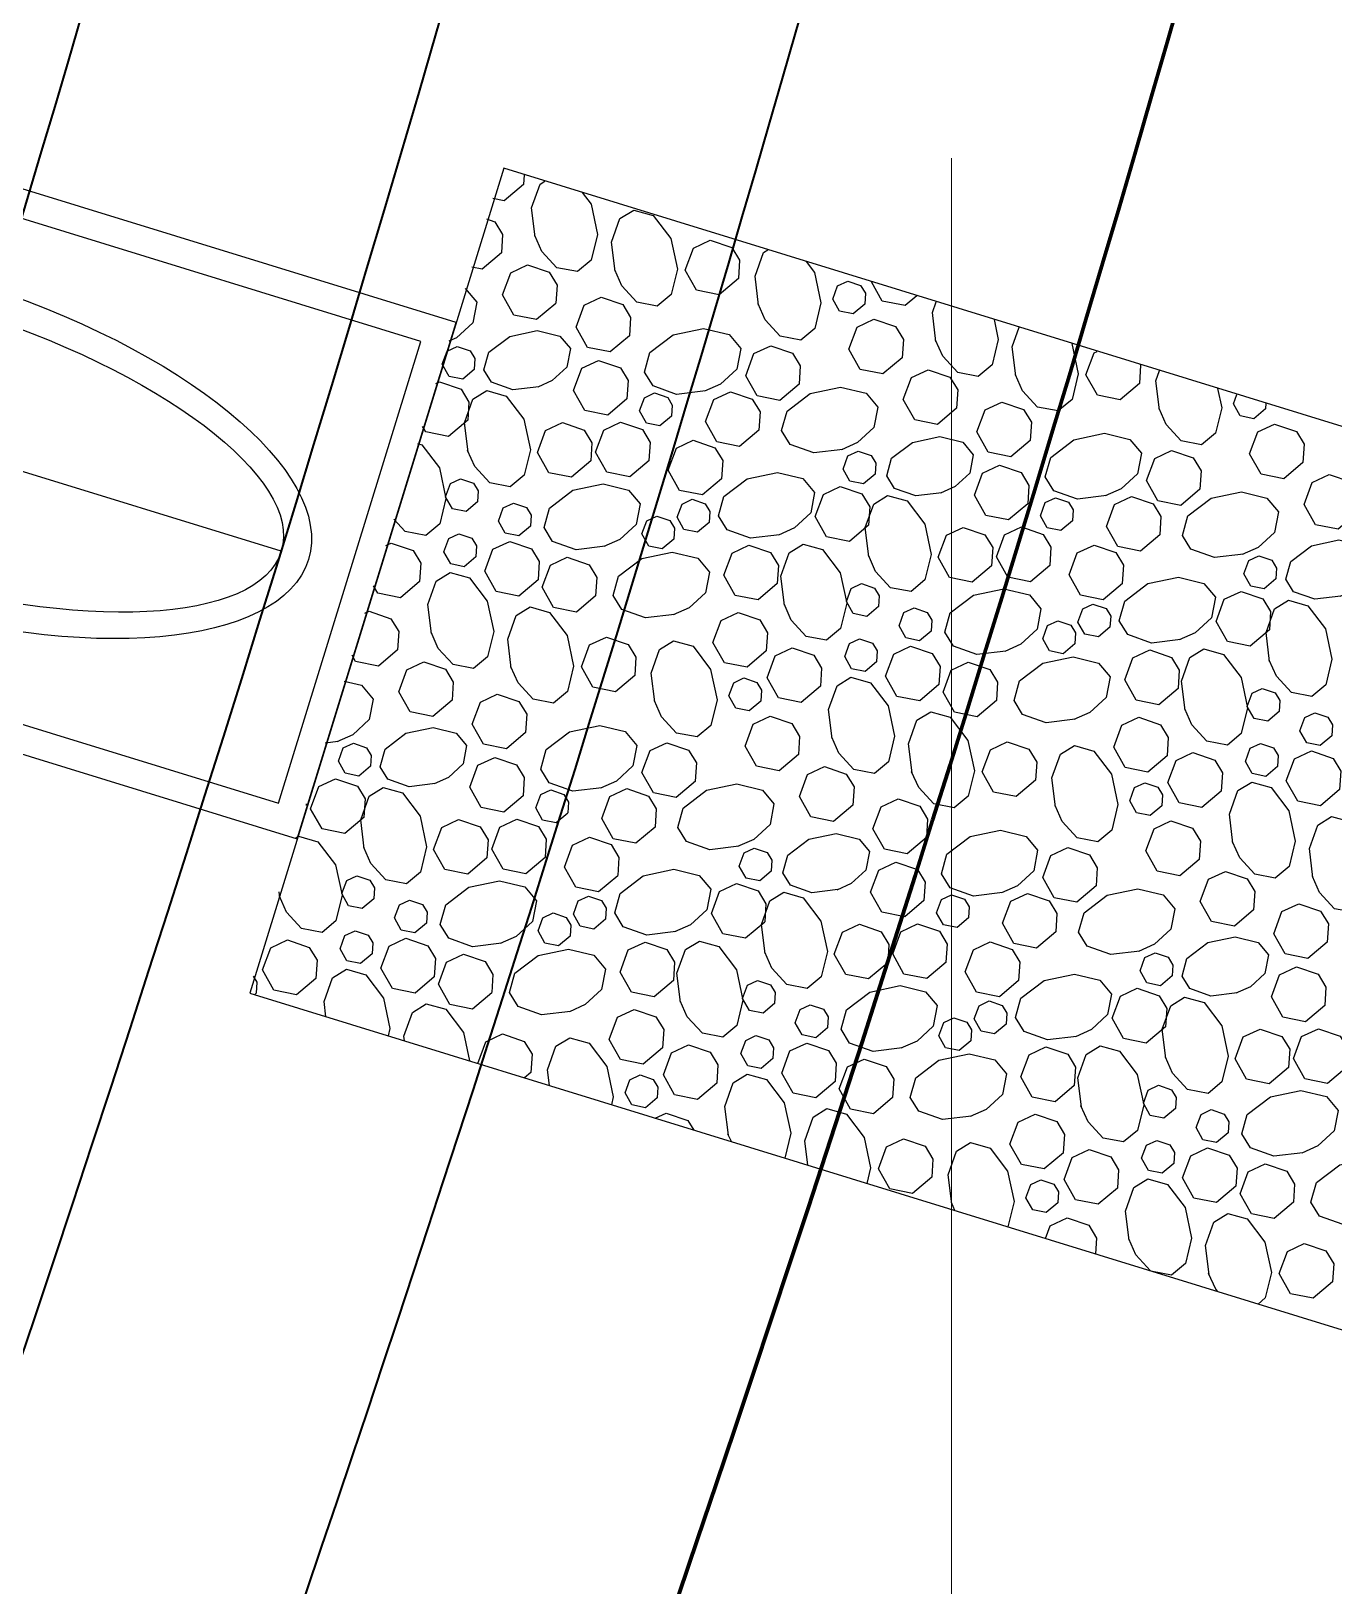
# Model space of a CAD drawing. Header units: feet. Extents: x 10084 to 13321, y 3329 to 8503.
# Drawn here: x 11692.06 to 11707.15, y 4737.23 to 4755.25 of the extents above; entities that cross this region are included whole.
import ezdxf

# ---------------------------------------------------------------- set-up
doc = ezdxf.new("R2010")
doc.units = ezdxf.units.FT
doc.header["$LTSCALE"] = 40
doc.header["$MEASUREMENT"] = 0
for name, pattern in [('CENTERX2', [4, 2.5, -0.5, 0.5, -0.5]), ('DASHED', [0.75, 0.5, -0.25]), ('HIDDEN', [0.375, 0.25, -0.125])]:
    doc.linetypes.add(name, pattern=pattern)
for name, color, linetype in [('GRID', 254, 'DASHED'), ('INLET', 4, 'Continuous'), ('Level 1', 7, 'Continuous'), ('STORM', 2, 'Continuous'), ('storm CL', 7, 'CENTERX2')]:
    doc.layers.add(name, color=color, linetype=linetype)

msp = doc.modelspace()

# ---------------------------------------------------------------- linework, layer by layer
at = {"layer": 'GRID', "color": 252, "linetype": 'HIDDEN', "lineweight": 0, "ltscale": 1.8}
msp.add_line((11702.723, 3736.778), (11702.723, 8418.163), dxfattribs=at)
at = {"layer": 'INLET', "color": 5, "flags": 128}
for points in [[(11696.984, 4751.872), (11687.184, 4754.891), (11685.34, 4748.911), (11695.141, 4745.89)], [(11696.572, 4751.653), (11687.401, 4754.48), (11685.752, 4749.128), (11694.923, 4746.302)]]:
    msp.add_lwpolyline(points, close=True, dxfattribs=at)
at = {"layer": 'INLET', "color": 5}
for major_axis, ratio in [((-4.504, 1.388), 0.408128), ((-4.19, 1.291), 0.36366)]:
    msp.add_ellipse((11690.766, 4750.513), major_axis=major_axis, ratio=ratio, dxfattribs=at)
at = {"layer": 'Level 1', "color": 5, "linetype": 'Continuous', "lineweight": 70}
msp.add_arc((11331.445, 4861.244), 368.38, 340.0005, 350.55521, dxfattribs=at)
at = {"layer": 'Level 1', "color": 5, "linetype": 'Continuous', "lineweight": 40}
for radius, start in [(372.38, 336.89933), (376.38, 339.93731), (380.38, 336.86215), (384.38, 339.91875)]:
    msp.add_arc((11331.445, 4861.244), radius, start, 350.55521, dxfattribs=at)
at = {"layer": 'Level 1', "color": 5, "linetype": 'Continuous', "lineweight": 70, "extrusion": (0, 0, -1)}
msp.add_arc((-11330.49, 4863.179), 390, 190.72925, 203.41601, dxfattribs=at)
at = {"layer": 'STORM', "color": 5, "flags": 128}
msp.add_lwpolyline([(11697.535, 4753.659), (11694.59, 4744.103), (11713.703, 4738.212), (11716.648, 4747.769)], close=True, dxfattribs=at)
for points in [[(11697.769, 4753.585), (11697.762, 4753.471)], [(11697.762, 4753.471), (11697.539, 4753.282), (11697.407, 4753.308)], [(11697.898, 4752.867), (11697.857, 4753.203), (11697.954, 4753.476), (11698.01, 4753.511)], [(11698.443, 4753.377), (11698.546, 4753.243), (11698.62, 4752.891), (11698.548, 4752.596), (11698.388, 4752.462), (11698.15, 4752.507), (11697.976, 4752.696), (11697.893, 4752.881)], [(11697.335, 4753.072), (11697.43, 4753.039), (11697.52, 4752.891), (11697.506, 4752.68)], [(11698.823, 4752.468), (11698.782, 4752.803), (11698.879, 4753.077), (11699.04, 4753.176), (11699.266, 4753.113), (11699.471, 4752.844), (11699.545, 4752.491), (11699.474, 4752.197), (11699.313, 4752.062), (11699.075, 4752.108), (11698.901, 4752.296), (11698.819, 4752.482)], [(11697.506, 4752.68), (11697.283, 4752.491), (11697.163, 4752.515)], [(11700.254, 4752.381), (11700.031, 4752.193), (11699.768, 4752.246), (11699.636, 4752.48), (11699.731, 4752.735), (11699.926, 4752.827), (11700.177, 4752.741), (11700.267, 4752.593), (11700.254, 4752.381)], [(11700.486, 4752.075), (11700.445, 4752.411), (11700.542, 4752.684), (11700.593, 4752.715)], [(11698.137, 4752.094), (11697.914, 4751.906), (11697.651, 4751.959), (11697.519, 4752.193), (11697.614, 4752.448), (11697.809, 4752.54), (11698.061, 4752.454), (11698.151, 4752.306), (11698.137, 4752.095)], [(11701.037, 4752.578), (11701.134, 4752.451), (11701.208, 4752.099), (11701.137, 4751.804), (11700.976, 4751.669), (11700.738, 4751.715), (11700.564, 4751.904), (11700.482, 4752.089)], [(11701.716, 4752.085), (11701.582, 4751.972), (11701.424, 4752.004), (11701.345, 4752.144), (11701.401, 4752.298), (11701.519, 4752.353), (11701.669, 4752.301), (11701.724, 4752.212), (11701.716, 4752.085)], [(11702.319, 4752.183), (11702.183, 4752.068), (11701.919, 4752.121), (11701.793, 4752.345)], [(11697.087, 4752.268), (11697.088, 4752.268), (11697.223, 4752.107), (11697.177, 4751.869), (11696.988, 4751.695), (11696.898, 4751.655)], [(11698.989, 4751.72), (11698.766, 4751.531), (11698.503, 4751.584), (11698.371, 4751.819), (11698.466, 4752.074), (11698.661, 4752.166), (11698.913, 4752.08), (11699.003, 4751.932), (11698.989, 4751.72)], [(11702.542, 4751.653), (11702.501, 4751.989), (11702.545, 4752.113)], [(11697.941, 4751.129), (11697.639, 4751.092), (11697.393, 4751.18), (11697.303, 4751.325), (11697.361, 4751.528), (11697.603, 4751.712), (11697.92, 4751.779), (11698.185, 4751.715), (11698.306, 4751.57), (11698.265, 4751.356), (11698.095, 4751.199), (11697.928, 4751.125)], [(11699.873, 4751.081), (11699.537, 4751.04), (11699.264, 4751.138), (11699.164, 4751.298), (11699.228, 4751.524), (11699.497, 4751.729), (11699.849, 4751.803), (11700.144, 4751.732), (11700.279, 4751.571), (11700.233, 4751.333), (11700.044, 4751.159), (11699.859, 4751.077)], [(11702.15, 4751.465), (11701.927, 4751.276), (11701.664, 4751.329), (11701.532, 4751.564), (11701.627, 4751.819), (11701.822, 4751.911), (11702.074, 4751.825), (11702.164, 4751.677), (11702.15, 4751.465)], [(11703.215, 4751.907), (11703.264, 4751.677), (11703.192, 4751.382), (11703.031, 4751.247), (11702.794, 4751.293), (11702.62, 4751.482), (11702.537, 4751.667)], [(11703.467, 4751.253), (11703.426, 4751.589), (11703.507, 4751.817)], [(11697.192, 4751.329), (11697.058, 4751.216), (11696.9, 4751.248), (11696.821, 4751.389), (11696.878, 4751.542), (11696.995, 4751.596), (11697.146, 4751.545), (11697.2, 4751.456), (11697.192, 4751.329)], [(11700.956, 4751.158), (11700.733, 4750.969), (11700.469, 4751.022), (11700.338, 4751.256), (11700.433, 4751.512), (11700.628, 4751.603), (11700.879, 4751.517), (11700.969, 4751.369), (11700.956, 4751.158)], [(11704.115, 4751.63), (11704.115, 4751.629), (11704.189, 4751.277), (11704.118, 4750.982), (11703.957, 4750.848), (11703.719, 4750.893), (11703.545, 4751.082), (11703.463, 4751.268)], [(11698.961, 4750.988), (11698.738, 4750.799), (11698.475, 4750.852), (11698.343, 4751.086), (11698.438, 4751.342), (11698.633, 4751.433), (11698.885, 4751.348), (11698.975, 4751.199), (11698.961, 4750.988)], [(11704.898, 4751.167), (11704.675, 4750.978), (11704.412, 4751.031), (11704.28, 4751.266), (11704.374, 4751.521), (11704.411, 4751.538)], [(11702.781, 4750.88), (11702.558, 4750.691), (11702.295, 4750.744), (11702.163, 4750.979), (11702.258, 4751.234), (11702.453, 4751.325), (11702.704, 4751.24), (11702.794, 4751.091), (11702.781, 4750.88)], [(11704.907, 4751.385), (11704.912, 4751.379), (11704.898, 4751.167)], [(11705.13, 4750.861), (11705.089, 4751.196), (11705.132, 4751.316)], [(11696.747, 4751.166), (11696.789, 4751.185), (11697.04, 4751.1), (11697.13, 4750.951), (11697.117, 4750.74)], [(11697.12, 4750.375), (11697.079, 4750.71), (11697.176, 4750.984), (11697.337, 4751.083), (11697.563, 4751.02), (11697.768, 4750.751), (11697.842, 4750.398), (11697.771, 4750.104), (11697.61, 4749.969), (11697.372, 4750.015), (11697.198, 4750.203), (11697.115, 4750.389)], [(11699.478, 4750.788), (11699.344, 4750.675), (11699.186, 4750.707), (11699.108, 4750.848), (11699.165, 4751.001), (11699.281, 4751.056), (11699.433, 4751.004), (11699.487, 4750.915), (11699.478, 4750.789)], [(11700.49, 4750.626), (11700.267, 4750.437), (11700.004, 4750.49), (11699.872, 4750.724), (11699.967, 4750.98), (11700.162, 4751.071), (11700.413, 4750.985), (11700.503, 4750.837), (11700.49, 4750.626)], [(11701.461, 4750.403), (11701.125, 4750.362), (11700.852, 4750.46), (11700.753, 4750.62), (11700.816, 4750.846), (11701.085, 4751.051), (11701.437, 4751.125), (11701.732, 4751.054), (11701.867, 4750.893), (11701.821, 4750.655), (11701.632, 4750.481), (11701.447, 4750.399)], [(11705.805, 4751.109), (11705.852, 4750.885), (11705.781, 4750.59), (11705.62, 4750.455), (11705.382, 4750.501), (11705.208, 4750.689), (11705.126, 4750.875)], [(11703.633, 4750.506), (11703.41, 4750.317), (11703.147, 4750.37), (11703.015, 4750.604), (11703.11, 4750.86), (11703.305, 4750.951), (11703.557, 4750.866), (11703.647, 4750.717), (11703.633, 4750.506)], [(11706.36, 4750.871), (11706.226, 4750.758), (11706.068, 4750.79), (11705.988, 4750.93), (11706.029, 4751.04)], [(11706.364, 4750.937), (11706.359, 4750.871)], [(11697.117, 4750.74), (11696.894, 4750.551), (11696.63, 4750.604), (11696.594, 4750.669)], [(11698.541, 4750.268), (11698.318, 4750.079), (11698.055, 4750.132), (11697.923, 4750.366), (11698.018, 4750.622), (11698.213, 4750.713), (11698.465, 4750.627), (11698.555, 4750.479), (11698.541, 4750.268)], [(11699.217, 4750.272), (11698.993, 4750.084), (11698.73, 4750.137), (11698.598, 4750.371), (11698.693, 4750.626), (11698.888, 4750.718), (11699.14, 4750.632), (11699.23, 4750.484), (11699.216, 4750.273)], [(11706.794, 4750.251), (11706.571, 4750.062), (11706.308, 4750.115), (11706.176, 4750.35), (11706.271, 4750.605), (11706.466, 4750.696), (11706.718, 4750.611), (11706.808, 4750.462), (11706.794, 4750.251)], [(11700.058, 4750.063), (11699.835, 4749.874), (11699.571, 4749.927), (11699.44, 4750.161), (11699.534, 4750.417), (11699.73, 4750.508), (11699.981, 4750.422), (11700.071, 4750.274), (11700.058, 4750.063)], [(11702.609, 4749.9), (11702.307, 4749.864), (11702.06, 4749.951), (11701.971, 4750.096), (11702.028, 4750.299), (11702.27, 4750.483), (11702.587, 4750.55), (11702.852, 4750.486), (11702.973, 4750.341), (11702.933, 4750.127), (11702.763, 4749.971), (11702.595, 4749.896)], [(11704.517, 4749.867), (11704.181, 4749.826), (11703.908, 4749.923), (11703.808, 4750.084), (11703.872, 4750.31), (11704.14, 4750.515), (11704.493, 4750.589), (11704.788, 4750.517), (11704.922, 4750.357), (11704.877, 4750.119), (11704.688, 4749.945), (11704.502, 4749.863)], [(11696.533, 4750.47), (11696.584, 4750.456), (11696.789, 4750.187), (11696.863, 4749.835), (11696.792, 4749.54), (11696.631, 4749.405), (11696.393, 4749.451), (11696.262, 4749.593)], [(11701.836, 4750.115), (11701.702, 4750.002), (11701.544, 4750.034), (11701.465, 4750.174), (11701.522, 4750.327), (11701.639, 4750.382), (11701.79, 4750.331), (11701.844, 4750.242), (11701.836, 4750.115)], [(11705.6, 4749.943), (11705.377, 4749.754), (11705.113, 4749.807), (11704.982, 4750.042), (11705.076, 4750.297), (11705.272, 4750.389), (11705.523, 4750.303), (11705.613, 4750.154), (11705.6, 4749.943)], [(11703.605, 4749.773), (11703.382, 4749.585), (11703.119, 4749.638), (11702.987, 4749.872), (11703.082, 4750.127), (11703.277, 4750.219), (11703.529, 4750.133), (11703.619, 4749.985), (11703.605, 4749.773)], [(11697.231, 4749.794), (11697.097, 4749.681), (11696.939, 4749.713), (11696.86, 4749.854), (11696.917, 4750.007), (11697.034, 4750.062), (11697.185, 4750.01), (11697.239, 4749.921), (11697.231, 4749.794)], [(11698.709, 4749.281), (11698.373, 4749.24), (11698.1, 4749.337), (11698.001, 4749.498), (11698.064, 4749.723), (11698.333, 4749.928), (11698.685, 4750.003), (11698.98, 4749.931), (11699.115, 4749.77), (11699.069, 4749.533), (11698.88, 4749.358), (11698.695, 4749.276)], [(11700.73, 4749.414), (11700.394, 4749.373), (11700.121, 4749.471), (11700.021, 4749.631), (11700.085, 4749.857), (11700.354, 4750.062), (11700.706, 4750.136), (11701.001, 4750.065), (11701.135, 4749.904), (11701.09, 4749.666), (11700.901, 4749.492), (11700.716, 4749.41)], [(11701.761, 4749.526), (11701.538, 4749.337), (11701.274, 4749.39), (11701.143, 4749.624), (11701.237, 4749.88), (11701.433, 4749.971), (11701.684, 4749.886), (11701.774, 4749.737), (11701.761, 4749.526)], [(11707.425, 4749.666), (11707.202, 4749.477), (11706.939, 4749.53), (11706.807, 4749.764), (11706.902, 4750.02), (11707.097, 4750.111), (11707.349, 4750.026), (11707.438, 4749.877), (11707.425, 4749.666)], [(11697.842, 4749.513), (11697.708, 4749.399), (11697.549, 4749.431), (11697.471, 4749.572), (11697.528, 4749.725), (11697.645, 4749.78), (11697.796, 4749.728), (11697.85, 4749.639), (11697.842, 4749.513)], [(11699.914, 4749.557), (11699.78, 4749.444), (11699.622, 4749.476), (11699.543, 4749.616), (11699.6, 4749.769), (11699.717, 4749.824), (11699.868, 4749.773), (11699.922, 4749.684), (11699.914, 4749.557)], [(11701.764, 4749.16), (11701.723, 4749.496), (11701.82, 4749.769), (11701.981, 4749.869), (11702.207, 4749.805), (11702.412, 4749.536), (11702.486, 4749.184), (11702.414, 4748.889), (11702.254, 4748.755), (11702.016, 4748.8), (11701.842, 4748.989), (11701.759, 4749.175)], [(11704.122, 4749.574), (11703.988, 4749.461), (11703.83, 4749.493), (11703.752, 4749.633), (11703.808, 4749.786), (11703.925, 4749.841), (11704.076, 4749.79), (11704.13, 4749.701), (11704.122, 4749.574)], [(11705.134, 4749.411), (11704.911, 4749.223), (11704.647, 4749.276), (11704.516, 4749.51), (11704.61, 4749.765), (11704.806, 4749.857), (11705.057, 4749.771), (11705.147, 4749.623), (11705.134, 4749.411)], [(11706.105, 4749.189), (11705.769, 4749.148), (11705.496, 4749.245), (11705.397, 4749.406), (11705.46, 4749.632), (11705.729, 4749.837), (11706.081, 4749.911), (11706.376, 4749.839), (11706.511, 4749.679), (11706.465, 4749.441), (11706.276, 4749.267), (11706.091, 4749.185)], [(11699.505, 4749.363), (11699.371, 4749.249), (11699.213, 4749.281), (11699.134, 4749.422), (11699.191, 4749.575), (11699.308, 4749.63), (11699.459, 4749.579), (11699.513, 4749.49), (11699.505, 4749.363)], [(11697.21, 4749.156), (11697.077, 4749.043), (11696.919, 4749.075), (11696.84, 4749.215), (11696.897, 4749.369), (11697.014, 4749.423), (11697.165, 4749.372), (11697.219, 4749.283), (11697.21, 4749.156)], [(11703.185, 4749.053), (11702.962, 4748.865), (11702.699, 4748.918), (11702.567, 4749.152), (11702.662, 4749.407), (11702.857, 4749.499), (11703.109, 4749.413), (11703.199, 4749.265), (11703.185, 4749.053)], [(11703.861, 4749.058), (11703.637, 4748.869), (11703.374, 4748.922), (11703.242, 4749.157), (11703.337, 4749.412), (11703.532, 4749.504), (11703.783, 4749.418), (11703.874, 4749.269), (11703.86, 4749.058)], [(11696.168, 4749.288), (11696.231, 4749.317), (11696.483, 4749.232), (11696.573, 4749.083), (11696.559, 4748.872)], [(11697.932, 4748.891), (11697.709, 4748.702), (11697.445, 4748.755), (11697.314, 4748.99), (11697.408, 4749.245), (11697.604, 4749.337), (11697.855, 4749.251), (11697.945, 4749.103), (11697.932, 4748.891)], [(11700.703, 4748.847), (11700.48, 4748.658), (11700.217, 4748.711), (11700.085, 4748.945), (11700.18, 4749.201), (11700.375, 4749.292), (11700.626, 4749.207), (11700.716, 4749.058), (11700.703, 4748.847)], [(11700.785, 4748.596), (11700.744, 4748.932), (11700.842, 4749.205), (11701.002, 4749.305), (11701.228, 4749.242), (11701.433, 4748.973), (11701.507, 4748.62), (11701.436, 4748.326), (11701.275, 4748.191), (11701.037, 4748.236), (11700.863, 4748.425), (11700.781, 4748.611)], [(11704.702, 4748.848), (11704.479, 4748.66), (11704.215, 4748.713), (11704.084, 4748.947), (11704.178, 4749.202), (11704.373, 4749.294), (11704.625, 4749.208), (11704.715, 4749.06), (11704.701, 4748.849)], [(11707.233, 4748.703), (11706.931, 4748.666), (11706.685, 4748.753), (11706.595, 4748.898), (11706.652, 4749.102), (11706.894, 4749.286), (11707.211, 4749.353), (11707.477, 4749.288), (11707.598, 4749.144), (11707.557, 4748.93), (11707.387, 4748.773), (11707.22, 4748.699)], [(11698.598, 4748.707), (11698.375, 4748.518), (11698.112, 4748.571), (11697.98, 4748.805), (11698.075, 4749.06), (11698.27, 4749.152), (11698.522, 4749.066), (11698.611, 4748.918), (11698.598, 4748.707)], [(11699.511, 4748.49), (11699.175, 4748.449), (11698.902, 4748.547), (11698.802, 4748.708), (11698.865, 4748.933), (11699.135, 4749.138), (11699.487, 4749.213), (11699.782, 4749.141), (11699.916, 4748.98), (11699.871, 4748.742), (11699.682, 4748.568), (11699.496, 4748.486)], [(11706.48, 4748.901), (11706.346, 4748.787), (11706.188, 4748.819), (11706.109, 4748.96), (11706.166, 4749.113), (11706.283, 4749.168), (11706.434, 4749.117), (11706.488, 4749.028), (11706.48, 4748.901)], [(11696.695, 4748.268), (11696.654, 4748.604), (11696.751, 4748.877), (11696.913, 4748.977), (11697.138, 4748.913), (11697.343, 4748.644), (11697.417, 4748.292), (11697.346, 4747.997), (11697.185, 4747.863), (11696.947, 4747.908), (11696.773, 4748.097), (11696.691, 4748.283)], [(11705.374, 4748.2), (11705.038, 4748.159), (11704.765, 4748.256), (11704.665, 4748.417), (11704.729, 4748.643), (11704.998, 4748.848), (11705.35, 4748.922), (11705.645, 4748.85), (11705.779, 4748.69), (11705.734, 4748.452), (11705.545, 4748.278), (11705.36, 4748.195)], [(11696.559, 4748.872), (11696.336, 4748.683), (11696.073, 4748.736), (11696.025, 4748.822)], [(11701.875, 4748.58), (11701.741, 4748.467), (11701.583, 4748.499), (11701.504, 4748.639), (11701.561, 4748.792), (11701.678, 4748.847), (11701.829, 4748.796), (11701.883, 4748.707), (11701.875, 4748.58)], [(11703.353, 4748.066), (11703.017, 4748.025), (11702.744, 4748.123), (11702.644, 4748.284), (11702.708, 4748.509), (11702.977, 4748.714), (11703.329, 4748.788), (11703.624, 4748.717), (11703.758, 4748.556), (11703.713, 4748.318), (11703.524, 4748.144), (11703.338, 4748.062)], [(11706.405, 4748.311), (11706.182, 4748.123), (11705.918, 4748.176), (11705.787, 4748.41), (11705.881, 4748.665), (11706.077, 4748.757), (11706.328, 4748.671), (11706.418, 4748.523), (11706.405, 4748.311)], [(11695.926, 4748.503), (11695.976, 4748.526), (11696.227, 4748.44), (11696.317, 4748.292), (11696.304, 4748.081)], [(11697.621, 4747.869), (11697.58, 4748.204), (11697.677, 4748.478), (11697.838, 4748.577), (11698.064, 4748.514), (11698.268, 4748.245), (11698.343, 4747.892), (11698.271, 4747.598), (11698.111, 4747.463), (11697.873, 4747.509), (11697.699, 4747.697), (11697.616, 4747.883)], [(11702.486, 4748.298), (11702.352, 4748.185), (11702.193, 4748.217), (11702.114, 4748.357), (11702.171, 4748.511), (11702.289, 4748.566), (11702.439, 4748.514), (11702.493, 4748.425), (11702.485, 4748.298)], [(11704.558, 4748.343), (11704.424, 4748.23), (11704.266, 4748.261), (11704.187, 4748.402), (11704.244, 4748.555), (11704.361, 4748.61), (11704.512, 4748.559), (11704.566, 4748.47), (11704.558, 4748.343)], [(11706.408, 4747.946), (11706.367, 4748.282), (11706.464, 4748.555), (11706.625, 4748.655), (11706.851, 4748.591), (11707.056, 4748.322), (11707.13, 4747.97), (11707.058, 4747.675), (11706.898, 4747.54), (11706.66, 4747.586), (11706.486, 4747.775), (11706.403, 4747.96)], [(11700.576, 4748.067), (11700.353, 4747.878), (11700.09, 4747.931), (11699.958, 4748.165), (11700.053, 4748.421), (11700.248, 4748.512), (11700.5, 4748.427), (11700.59, 4748.278), (11700.576, 4748.067)], [(11704.149, 4748.148), (11704.015, 4748.035), (11703.857, 4748.067), (11703.778, 4748.208), (11703.835, 4748.361), (11703.952, 4748.416), (11704.103, 4748.364), (11704.157, 4748.275), (11704.149, 4748.148)], [(11699.052, 4747.782), (11698.829, 4747.593), (11698.565, 4747.647), (11698.433, 4747.881), (11698.528, 4748.136), (11698.724, 4748.228), (11698.975, 4748.142), (11699.065, 4747.994), (11699.052, 4747.782)], [(11699.284, 4747.476), (11699.243, 4747.811), (11699.34, 4748.085), (11699.501, 4748.185), (11699.727, 4748.121), (11699.931, 4747.852), (11700.006, 4747.5), (11699.934, 4747.205), (11699.773, 4747.07), (11699.535, 4747.116), (11699.362, 4747.304), (11699.279, 4747.49)], [(11701.854, 4747.942), (11701.721, 4747.829), (11701.562, 4747.861), (11701.484, 4748.001), (11701.54, 4748.154), (11701.657, 4748.209), (11701.808, 4748.158), (11701.862, 4748.069), (11701.854, 4747.942)], [(11696.304, 4748.081), (11696.081, 4747.892), (11695.817, 4747.945), (11695.777, 4748.017)], [(11701.203, 4747.657), (11700.98, 4747.469), (11700.717, 4747.522), (11700.585, 4747.756), (11700.68, 4748.011), (11700.875, 4748.103), (11701.127, 4748.017), (11701.217, 4747.869), (11701.203, 4747.658)], [(11702.576, 4747.677), (11702.353, 4747.488), (11702.089, 4747.541), (11701.958, 4747.776), (11702.052, 4748.031), (11702.248, 4748.122), (11702.499, 4748.037), (11702.589, 4747.888), (11702.576, 4747.677)], [(11704.155, 4747.276), (11703.819, 4747.235), (11703.546, 4747.332), (11703.446, 4747.493), (11703.51, 4747.719), (11703.779, 4747.924), (11704.131, 4747.998), (11704.425, 4747.927), (11704.56, 4747.766), (11704.515, 4747.528), (11704.326, 4747.354), (11704.14, 4747.272)], [(11705.347, 4747.632), (11705.124, 4747.444), (11704.86, 4747.497), (11704.729, 4747.731), (11704.823, 4747.986), (11705.019, 4748.078), (11705.27, 4747.992), (11705.36, 4747.844), (11705.347, 4747.632)], [(11705.429, 4747.382), (11705.388, 4747.718), (11705.485, 4747.991), (11705.646, 4748.091), (11705.872, 4748.027), (11706.077, 4747.758), (11706.151, 4747.406), (11706.079, 4747.111), (11705.919, 4746.977), (11705.681, 4747.022), (11705.507, 4747.211), (11705.424, 4747.397)], [(11696.935, 4747.495), (11696.712, 4747.307), (11696.448, 4747.36), (11696.317, 4747.594), (11696.412, 4747.849), (11696.607, 4747.941), (11696.858, 4747.855), (11696.948, 4747.707), (11696.935, 4747.495)], [(11703.242, 4747.492), (11703.019, 4747.303), (11702.755, 4747.357), (11702.624, 4747.591), (11702.719, 4747.846), (11702.914, 4747.938), (11703.165, 4747.852), (11703.255, 4747.704), (11703.242, 4747.492)], [(11695.684, 4747.718), (11695.886, 4747.669), (11696.02, 4747.508), (11695.975, 4747.271), (11695.786, 4747.096), (11695.6, 4747.014)], [(11700.513, 4747.486), (11700.379, 4747.373), (11700.221, 4747.405), (11700.142, 4747.545), (11700.199, 4747.699), (11700.316, 4747.754), (11700.467, 4747.702), (11700.521, 4747.613), (11700.513, 4747.486)], [(11701.339, 4747.054), (11701.298, 4747.39), (11701.395, 4747.663), (11701.556, 4747.762), (11701.782, 4747.699), (11701.987, 4747.43), (11702.061, 4747.078), (11701.99, 4746.783), (11701.829, 4746.648), (11701.591, 4746.694), (11701.417, 4746.883), (11701.335, 4747.068)], [(11706.519, 4747.366), (11706.385, 4747.253), (11706.227, 4747.284), (11706.148, 4747.425), (11706.205, 4747.578), (11706.322, 4747.633), (11706.472, 4747.582), (11706.527, 4747.493), (11706.519, 4747.366)], [(11697.787, 4747.121), (11697.564, 4746.932), (11697.3, 4746.985), (11697.169, 4747.22), (11697.263, 4747.475), (11697.459, 4747.567), (11697.71, 4747.481), (11697.8, 4747.333), (11697.787, 4747.121)], [(11700.948, 4746.866), (11700.725, 4746.677), (11700.461, 4746.731), (11700.33, 4746.965), (11700.424, 4747.22), (11700.62, 4747.312), (11700.871, 4747.226), (11700.961, 4747.077), (11700.948, 4746.866)], [(11702.264, 4746.654), (11702.224, 4746.99), (11702.321, 4747.263), (11702.482, 4747.363), (11702.708, 4747.299), (11702.912, 4747.03), (11702.987, 4746.678), (11702.915, 4746.383), (11702.754, 4746.249), (11702.516, 4746.294), (11702.342, 4746.483), (11702.26, 4746.668)], [(11705.22, 4746.852), (11704.997, 4746.664), (11704.734, 4746.717), (11704.602, 4746.951), (11704.697, 4747.207), (11704.892, 4747.298), (11705.144, 4747.212), (11705.234, 4747.064), (11705.22, 4746.853)], [(11707.129, 4747.084), (11706.995, 4746.971), (11706.837, 4747.002), (11706.758, 4747.143), (11706.815, 4747.296), (11706.932, 4747.351), (11707.083, 4747.3), (11707.137, 4747.211), (11707.129, 4747.084)], [(11696.739, 4746.53), (11696.436, 4746.493), (11696.191, 4746.581), (11696.101, 4746.725), (11696.158, 4746.929), (11696.4, 4747.113), (11696.717, 4747.18), (11696.983, 4747.115), (11697.104, 4746.971), (11697.063, 4746.757), (11696.893, 4746.6), (11696.726, 4746.526)], [(11698.67, 4746.482), (11698.335, 4746.441), (11698.061, 4746.538), (11697.962, 4746.699), (11698.025, 4746.925), (11698.294, 4747.13), (11698.647, 4747.204), (11698.941, 4747.133), (11699.076, 4746.972), (11699.03, 4746.734), (11698.842, 4746.56), (11698.656, 4746.478)], [(11695.615, 4747.019), (11695.463, 4747)], [(11695.989, 4746.73), (11695.855, 4746.617), (11695.697, 4746.649), (11695.619, 4746.789), (11695.675, 4746.943), (11695.792, 4746.998), (11695.943, 4746.946), (11695.997, 4746.857), (11695.989, 4746.73)], [(11699.754, 4746.558), (11699.53, 4746.37), (11699.267, 4746.423), (11699.135, 4746.657), (11699.23, 4746.912), (11699.425, 4747.004), (11699.676, 4746.918), (11699.767, 4746.77), (11699.753, 4746.558)], [(11703.695, 4746.568), (11703.472, 4746.379), (11703.209, 4746.432), (11703.077, 4746.667), (11703.172, 4746.922), (11703.367, 4747.013), (11703.619, 4746.928), (11703.709, 4746.779), (11703.695, 4746.568)], [(11703.927, 4746.261), (11703.886, 4746.597), (11703.984, 4746.87), (11704.145, 4746.97), (11704.37, 4746.907), (11704.575, 4746.638), (11704.649, 4746.286), (11704.578, 4745.99), (11704.417, 4745.856), (11704.179, 4745.902), (11704.005, 4746.09), (11703.923, 4746.276)], [(11706.498, 4746.728), (11706.365, 4746.614), (11706.206, 4746.646), (11706.128, 4746.787), (11706.184, 4746.94), (11706.301, 4746.995), (11706.452, 4746.943), (11706.506, 4746.854), (11706.498, 4746.728)], [(11707.219, 4746.463), (11706.996, 4746.274), (11706.733, 4746.327), (11706.601, 4746.561), (11706.696, 4746.817), (11706.891, 4746.908), (11707.143, 4746.822), (11707.233, 4746.674), (11707.219, 4746.463)], [(11697.759, 4746.389), (11697.535, 4746.2), (11697.272, 4746.253), (11697.141, 4746.487), (11697.235, 4746.743), (11697.431, 4746.834), (11697.682, 4746.749), (11697.772, 4746.6), (11697.759, 4746.389)], [(11701.579, 4746.281), (11701.356, 4746.092), (11701.092, 4746.145), (11700.961, 4746.38), (11701.055, 4746.635), (11701.251, 4746.727), (11701.502, 4746.641), (11701.592, 4746.492), (11701.579, 4746.281)], [(11705.847, 4746.443), (11705.624, 4746.254), (11705.361, 4746.307), (11705.229, 4746.542), (11705.324, 4746.797), (11705.519, 4746.889), (11705.771, 4746.803), (11705.861, 4746.655), (11705.847, 4746.443)], [(11695.915, 4746.141), (11695.691, 4745.952), (11695.428, 4746.005), (11695.296, 4746.239), (11695.391, 4746.495), (11695.586, 4746.586), (11695.838, 4746.501), (11695.928, 4746.352), (11695.914, 4746.141)], [(11705.157, 4746.272), (11705.023, 4746.159), (11704.865, 4746.19), (11704.786, 4746.331), (11704.843, 4746.484), (11704.96, 4746.539), (11705.111, 4746.488), (11705.165, 4746.399), (11705.157, 4746.272)], [(11705.983, 4745.84), (11705.942, 4746.175), (11706.039, 4746.449), (11706.2, 4746.548), (11706.426, 4746.485), (11706.631, 4746.216), (11706.705, 4745.864), (11706.633, 4745.569), (11706.473, 4745.434), (11706.235, 4745.48), (11706.061, 4745.668), (11705.978, 4745.854)], [(11695.918, 4745.776), (11695.877, 4746.111), (11695.974, 4746.384), (11696.135, 4746.484), (11696.36, 4746.421), (11696.565, 4746.152), (11696.639, 4745.799), (11696.568, 4745.505), (11696.407, 4745.37), (11696.169, 4745.416), (11695.995, 4745.604), (11695.913, 4745.79)], [(11698.276, 4746.189), (11698.142, 4746.076), (11697.984, 4746.108), (11697.905, 4746.249), (11697.962, 4746.402), (11698.079, 4746.457), (11698.23, 4746.405), (11698.284, 4746.316), (11698.276, 4746.19)], [(11699.287, 4746.027), (11699.064, 4745.838), (11698.801, 4745.891), (11698.669, 4746.125), (11698.764, 4746.381), (11698.959, 4746.472), (11699.211, 4746.386), (11699.301, 4746.238), (11699.287, 4746.027)], [(11700.258, 4745.804), (11699.923, 4745.763), (11699.65, 4745.86), (11699.55, 4746.021), (11699.613, 4746.247), (11699.882, 4746.452), (11700.235, 4746.526), (11700.53, 4746.455), (11700.664, 4746.294), (11700.619, 4746.056), (11700.43, 4745.882), (11700.244, 4745.8)], [(11695.246, 4746.297), (11695.244, 4746.281), (11695.241, 4746.279)], [(11702.431, 4745.907), (11702.208, 4745.718), (11701.944, 4745.771), (11701.812, 4746.006), (11701.907, 4746.261), (11702.103, 4746.352), (11702.354, 4746.267), (11702.444, 4746.118), (11702.431, 4745.907)], [(11697.339, 4745.669), (11697.116, 4745.48), (11696.852, 4745.533), (11696.721, 4745.767), (11696.815, 4746.023), (11697.011, 4746.114), (11697.262, 4746.028), (11697.352, 4745.88), (11697.339, 4745.669)], [(11698.014, 4745.673), (11697.791, 4745.485), (11697.527, 4745.538), (11697.396, 4745.772), (11697.49, 4746.027), (11697.685, 4746.119), (11697.937, 4746.033), (11698.027, 4745.885), (11698.014, 4745.674)], [(11705.592, 4745.652), (11705.369, 4745.463), (11705.105, 4745.516), (11704.974, 4745.751), (11705.068, 4746.006), (11705.263, 4746.097), (11705.515, 4746.012), (11705.605, 4745.863), (11705.592, 4745.652)], [(11706.908, 4745.44), (11706.868, 4745.776), (11706.965, 4746.049), (11707.126, 4746.149), (11707.351, 4746.085), (11707.556, 4745.816), (11707.63, 4745.464), (11707.559, 4745.169), (11707.398, 4745.035), (11707.16, 4745.08), (11706.986, 4745.269), (11706.904, 4745.454)], [(11695.124, 4745.901), (11695.156, 4745.92), (11695.381, 4745.857), (11695.586, 4745.588), (11695.661, 4745.236), (11695.589, 4744.941), (11695.428, 4744.806), (11695.191, 4744.852), (11695.016, 4745.04), (11694.934, 4745.226)], [(11698.855, 4745.463), (11698.632, 4745.275), (11698.369, 4745.328), (11698.237, 4745.562), (11698.332, 4745.818), (11698.527, 4745.909), (11698.779, 4745.823), (11698.869, 4745.675), (11698.855, 4745.464)], [(11701.406, 4745.301), (11701.104, 4745.265), (11700.858, 4745.352), (11700.768, 4745.497), (11700.825, 4745.7), (11701.067, 4745.885), (11701.384, 4745.951), (11701.65, 4745.887), (11701.771, 4745.742), (11701.73, 4745.528), (11701.56, 4745.371), (11701.393, 4745.297)], [(11703.314, 4745.268), (11702.978, 4745.227), (11702.705, 4745.324), (11702.605, 4745.485), (11702.669, 4745.711), (11702.938, 4745.916), (11703.29, 4745.99), (11703.585, 4745.918), (11703.72, 4745.758), (11703.674, 4745.52), (11703.486, 4745.346), (11703.3, 4745.264)], [(11700.633, 4745.516), (11700.499, 4745.403), (11700.341, 4745.435), (11700.263, 4745.575), (11700.319, 4745.728), (11700.436, 4745.783), (11700.587, 4745.732), (11700.641, 4745.643), (11700.633, 4745.516)], [(11704.397, 4745.344), (11704.174, 4745.155), (11703.911, 4745.208), (11703.779, 4745.443), (11703.874, 4745.698), (11704.069, 4745.79), (11704.32, 4745.704), (11704.411, 4745.555), (11704.397, 4745.344)], [(11696.029, 4745.195), (11695.895, 4745.082), (11695.736, 4745.114), (11695.657, 4745.255), (11695.714, 4745.408), (11695.831, 4745.463), (11695.982, 4745.411), (11696.036, 4745.322), (11696.028, 4745.195)], [(11699.528, 4744.815), (11699.192, 4744.774), (11698.918, 4744.871), (11698.819, 4745.032), (11698.882, 4745.258), (11699.151, 4745.463), (11699.503, 4745.537), (11699.799, 4745.465), (11699.933, 4745.305), (11699.888, 4745.067), (11699.699, 4744.893), (11699.513, 4744.811)], [(11702.403, 4745.174), (11702.18, 4744.986), (11701.916, 4745.039), (11701.784, 4745.273), (11701.879, 4745.528), (11702.075, 4745.62), (11702.326, 4745.534), (11702.416, 4745.386), (11702.403, 4745.174)], [(11706.222, 4745.067), (11705.999, 4744.878), (11705.736, 4744.931), (11705.604, 4745.165), (11705.699, 4745.421), (11705.895, 4745.512), (11706.146, 4745.426), (11706.236, 4745.278), (11706.222, 4745.067)], [(11697.506, 4744.682), (11697.171, 4744.64), (11696.897, 4744.738), (11696.798, 4744.899), (11696.861, 4745.124), (11697.13, 4745.329), (11697.483, 4745.404), (11697.777, 4745.332), (11697.912, 4745.171), (11697.866, 4744.933), (11697.678, 4744.759), (11697.492, 4744.677)], [(11700.558, 4744.926), (11700.335, 4744.738), (11700.072, 4744.791), (11699.94, 4745.025), (11700.035, 4745.28), (11700.23, 4745.372), (11700.482, 4745.286), (11700.572, 4745.138), (11700.558, 4744.927)], [(11704.902, 4744.59), (11704.567, 4744.549), (11704.293, 4744.646), (11704.194, 4744.807), (11704.257, 4745.033), (11704.526, 4745.238), (11704.879, 4745.312), (11705.173, 4745.24), (11705.308, 4745.08), (11705.263, 4744.842), (11705.074, 4744.668), (11704.888, 4744.585)], [(11694.939, 4745.212), (11694.931, 4745.274)], [(11696.639, 4744.914), (11696.505, 4744.8), (11696.347, 4744.832), (11696.268, 4744.973), (11696.325, 4745.126), (11696.442, 4745.181), (11696.593, 4745.129), (11696.647, 4745.04), (11696.639, 4744.914)], [(11698.711, 4744.958), (11698.578, 4744.845), (11698.419, 4744.877), (11698.341, 4745.017), (11698.397, 4745.17), (11698.514, 4745.225), (11698.665, 4745.174), (11698.719, 4745.085), (11698.711, 4744.958)], [(11700.561, 4744.561), (11700.52, 4744.897), (11700.618, 4745.17), (11700.779, 4745.27), (11701.004, 4745.206), (11701.209, 4744.937), (11701.283, 4744.585), (11701.212, 4744.29), (11701.051, 4744.156), (11700.813, 4744.201), (11700.639, 4744.39), (11700.557, 4744.575)], [(11702.92, 4744.975), (11702.786, 4744.862), (11702.628, 4744.894), (11702.549, 4745.034), (11702.606, 4745.187), (11702.723, 4745.242), (11702.874, 4745.191), (11702.928, 4745.102), (11702.92, 4744.975)], [(11703.931, 4744.812), (11703.708, 4744.623), (11703.445, 4744.676), (11703.313, 4744.911), (11703.408, 4745.166), (11703.603, 4745.258), (11703.854, 4745.172), (11703.944, 4745.024), (11703.931, 4744.812)], [(11707.075, 4744.693), (11706.852, 4744.504), (11706.588, 4744.557), (11706.457, 4744.791), (11706.551, 4745.047), (11706.746, 4745.138), (11706.998, 4745.052), (11707.088, 4744.904), (11707.075, 4744.693)], [(11698.302, 4744.764), (11698.168, 4744.65), (11698.01, 4744.682), (11697.932, 4744.823), (11697.988, 4744.976), (11698.105, 4745.031), (11698.256, 4744.98), (11698.31, 4744.89), (11698.302, 4744.764)], [(11696.008, 4744.557), (11695.874, 4744.444), (11695.716, 4744.476), (11695.637, 4744.616), (11695.694, 4744.769), (11695.811, 4744.824), (11695.962, 4744.773), (11696.016, 4744.684), (11696.008, 4744.557)], [(11696.729, 4744.292), (11696.506, 4744.103), (11696.243, 4744.156), (11696.111, 4744.391), (11696.206, 4744.646), (11696.401, 4744.738), (11696.653, 4744.652), (11696.743, 4744.503), (11696.729, 4744.292)], [(11701.983, 4744.454), (11701.76, 4744.266), (11701.496, 4744.319), (11701.364, 4744.553), (11701.459, 4744.808), (11701.655, 4744.9), (11701.906, 4744.814), (11701.996, 4744.666), (11701.983, 4744.454)], [(11702.658, 4744.459), (11702.435, 4744.27), (11702.171, 4744.323), (11702.04, 4744.558), (11702.134, 4744.813), (11702.329, 4744.905), (11702.581, 4744.819), (11702.671, 4744.67), (11702.657, 4744.459)], [(11706.031, 4744.104), (11705.728, 4744.067), (11705.483, 4744.155), (11705.393, 4744.299), (11705.45, 4744.503), (11705.692, 4744.687), (11706.009, 4744.754), (11706.274, 4744.689), (11706.395, 4744.545), (11706.354, 4744.331), (11706.185, 4744.174), (11706.017, 4744.1)], [(11695.357, 4744.273), (11695.134, 4744.084), (11694.871, 4744.137), (11694.739, 4744.371), (11694.834, 4744.627), (11695.029, 4744.718), (11695.28, 4744.632), (11695.37, 4744.484), (11695.357, 4744.273)], [(11698.308, 4743.891), (11697.972, 4743.85), (11697.699, 4743.948), (11697.6, 4744.109), (11697.663, 4744.334), (11697.932, 4744.539), (11698.284, 4744.613), (11698.579, 4744.542), (11698.714, 4744.381), (11698.668, 4744.143), (11698.479, 4743.969), (11698.294, 4743.887)], [(11699.501, 4744.248), (11699.277, 4744.059), (11699.014, 4744.112), (11698.882, 4744.346), (11698.977, 4744.602), (11699.172, 4744.693), (11699.424, 4744.607), (11699.514, 4744.459), (11699.5, 4744.248)], [(11699.583, 4743.997), (11699.541, 4744.333), (11699.639, 4744.606), (11699.8, 4744.706), (11700.025, 4744.642), (11700.23, 4744.373), (11700.305, 4744.021), (11700.233, 4743.726), (11700.073, 4743.592), (11699.835, 4743.637), (11699.66, 4743.826), (11699.578, 4744.012)], [(11703.499, 4744.249), (11703.276, 4744.06), (11703.013, 4744.113), (11702.881, 4744.348), (11702.976, 4744.603), (11703.171, 4744.695), (11703.423, 4744.609), (11703.513, 4744.461), (11703.499, 4744.249)], [(11705.277, 4744.302), (11705.143, 4744.188), (11704.985, 4744.22), (11704.906, 4744.361), (11704.963, 4744.514), (11705.08, 4744.569), (11705.231, 4744.518), (11705.285, 4744.428), (11705.277, 4744.302)], [(11695.473, 4743.829), (11695.452, 4744.005), (11695.549, 4744.278), (11695.71, 4744.378), (11695.935, 4744.314), (11696.14, 4744.045), (11696.215, 4743.693), (11696.194, 4743.607)], [(11697.396, 4744.107), (11697.173, 4743.918), (11696.909, 4743.972), (11696.778, 4744.206), (11696.872, 4744.461), (11697.067, 4744.553), (11697.319, 4744.467), (11697.409, 4744.319), (11697.395, 4744.108)], [(11707.046, 4743.96), (11706.823, 4743.771), (11706.56, 4743.824), (11706.428, 4744.059), (11706.523, 4744.314), (11706.718, 4744.405), (11706.97, 4744.32), (11707.06, 4744.171), (11707.046, 4743.96)], [(11694.631, 4744.3), (11694.674, 4744.228), (11694.666, 4744.101)], [(11700.672, 4743.981), (11700.538, 4743.868), (11700.38, 4743.9), (11700.301, 4744.04), (11700.358, 4744.193), (11700.475, 4744.248), (11700.626, 4744.197), (11700.68, 4744.108), (11700.672, 4743.981)], [(11704.171, 4743.601), (11703.835, 4743.56), (11703.562, 4743.657), (11703.463, 4743.818), (11703.526, 4744.044), (11703.795, 4744.249), (11704.147, 4744.323), (11704.442, 4744.251), (11704.577, 4744.091), (11704.531, 4743.853), (11704.343, 4743.679), (11704.157, 4743.596)], [(11694.667, 4744.101), (11694.646, 4744.084)], [(11702.15, 4743.467), (11701.815, 4743.426), (11701.541, 4743.523), (11701.442, 4743.684), (11701.505, 4743.91), (11701.774, 4744.115), (11702.126, 4744.189), (11702.421, 4744.118), (11702.556, 4743.957), (11702.51, 4743.719), (11702.322, 4743.545), (11702.136, 4743.463)], [(11705.202, 4743.712), (11704.979, 4743.524), (11704.716, 4743.577), (11704.584, 4743.811), (11704.679, 4744.066), (11704.874, 4744.158), (11705.126, 4744.072), (11705.216, 4743.924), (11705.202, 4743.712)], [(11705.205, 4743.347), (11705.164, 4743.683), (11705.262, 4743.956), (11705.422, 4744.056), (11705.648, 4743.992), (11705.853, 4743.723), (11705.927, 4743.371), (11705.855, 4743.076), (11705.695, 4742.941), (11705.457, 4742.987), (11705.283, 4743.176), (11705.201, 4743.361)], [(11696.384, 4743.548), (11696.377, 4743.605), (11696.475, 4743.878), (11696.635, 4743.978), (11696.861, 4743.915), (11697.066, 4743.646), (11697.135, 4743.317)], [(11699.374, 4743.468), (11699.151, 4743.279), (11698.887, 4743.332), (11698.756, 4743.566), (11698.85, 4743.822), (11699.046, 4743.913), (11699.297, 4743.827), (11699.387, 4743.679), (11699.374, 4743.468)], [(11701.283, 4743.699), (11701.149, 4743.586), (11700.991, 4743.618), (11700.912, 4743.758), (11700.969, 4743.912), (11701.086, 4743.966), (11701.237, 4743.915), (11701.291, 4743.826), (11701.283, 4743.699)], [(11703.355, 4743.744), (11703.221, 4743.63), (11703.064, 4743.662), (11702.985, 4743.803), (11703.041, 4743.956), (11703.158, 4744.011), (11703.309, 4743.96), (11703.363, 4743.871), (11703.355, 4743.744)], [(11702.946, 4743.549), (11702.812, 4743.436), (11702.654, 4743.468), (11702.575, 4743.608), (11702.632, 4743.762), (11702.749, 4743.817), (11702.9, 4743.765), (11702.954, 4743.676), (11702.946, 4743.549)], [(11706.627, 4743.24), (11706.404, 4743.051), (11706.14, 4743.104), (11706.008, 4743.339), (11706.103, 4743.594), (11706.299, 4743.685), (11706.55, 4743.6), (11706.64, 4743.451), (11706.627, 4743.24)], [(11707.302, 4743.245), (11707.078, 4743.056), (11706.815, 4743.109), (11706.683, 4743.343), (11706.778, 4743.599), (11706.973, 4743.69), (11707.225, 4743.605), (11707.315, 4743.456), (11707.301, 4743.245)], [(11697.233, 4743.286), (11697.326, 4743.537), (11697.521, 4743.629), (11697.772, 4743.543), (11697.862, 4743.395), (11697.849, 4743.183)], [(11698.062, 4743.031), (11698.04, 4743.212), (11698.137, 4743.486), (11698.298, 4743.585), (11698.524, 4743.522), (11698.729, 4743.253), (11698.803, 4742.901), (11698.781, 4742.809)], [(11700.001, 4743.058), (11699.778, 4742.87), (11699.514, 4742.923), (11699.383, 4743.157), (11699.477, 4743.412), (11699.673, 4743.504), (11699.924, 4743.418), (11700.014, 4743.27), (11700.001, 4743.058)], [(11700.652, 4743.343), (11700.518, 4743.229), (11700.36, 4743.261), (11700.281, 4743.402), (11700.338, 4743.555), (11700.455, 4743.61), (11700.606, 4743.559), (11700.66, 4743.47), (11700.652, 4743.343)], [(11701.373, 4743.078), (11701.15, 4742.889), (11700.887, 4742.942), (11700.755, 4743.176), (11700.85, 4743.432), (11701.045, 4743.523), (11701.296, 4743.438), (11701.386, 4743.289), (11701.373, 4743.078)], [(11704.144, 4743.033), (11703.921, 4742.844), (11703.658, 4742.898), (11703.526, 4743.132), (11703.621, 4743.387), (11703.816, 4743.479), (11704.068, 4743.393), (11704.158, 4743.245), (11704.144, 4743.033)], [(11704.227, 4742.783), (11704.185, 4743.119), (11704.283, 4743.392), (11704.444, 4743.492), (11704.669, 4743.428), (11704.874, 4743.159), (11704.949, 4742.807), (11704.877, 4742.512), (11704.716, 4742.378), (11704.478, 4742.423), (11704.304, 4742.612), (11704.222, 4742.797)], [(11702.039, 4742.893), (11701.816, 4742.704), (11701.553, 4742.757), (11701.422, 4742.992), (11701.516, 4743.247), (11701.711, 4743.338), (11701.963, 4743.253), (11702.053, 4743.104), (11702.039, 4742.893)], [(11702.952, 4742.677), (11702.616, 4742.636), (11702.343, 4742.733), (11702.243, 4742.894), (11702.307, 4743.12), (11702.576, 4743.325), (11702.928, 4743.399), (11703.223, 4743.328), (11703.358, 4743.167), (11703.312, 4742.929), (11703.123, 4742.755), (11702.938, 4742.673)], [(11697.849, 4743.183), (11697.774, 4743.12)], [(11699.31, 4742.887), (11699.177, 4742.774), (11699.019, 4742.806), (11698.94, 4742.946), (11698.996, 4743.099), (11699.113, 4743.154), (11699.264, 4743.103), (11699.318, 4743.014), (11699.31, 4742.887)], [(11700.137, 4742.455), (11700.095, 4742.79), (11700.193, 4743.064), (11700.354, 4743.164), (11700.579, 4743.1), (11700.784, 4742.831), (11700.859, 4742.479), (11700.789, 4742.191)], [(11705.316, 4742.767), (11705.182, 4742.653), (11705.024, 4742.685), (11704.945, 4742.826), (11705.002, 4742.979), (11705.119, 4743.034), (11705.27, 4742.983), (11705.324, 4742.894), (11705.316, 4742.767)], [(11706.794, 4742.253), (11706.458, 4742.212), (11706.185, 4742.309), (11706.085, 4742.47), (11706.149, 4742.696), (11706.418, 4742.901), (11706.77, 4742.975), (11707.065, 4742.903), (11707.2, 4742.743), (11707.154, 4742.505), (11706.966, 4742.331), (11706.78, 4742.248)], [(11701.056, 4742.108), (11701.021, 4742.391), (11701.118, 4742.664), (11701.279, 4742.764), (11701.505, 4742.7), (11701.71, 4742.431), (11701.784, 4742.079), (11701.74, 4741.897)], [(11699.289, 4742.653), (11699.417, 4742.712), (11699.668, 4742.627), (11699.737, 4742.515)], [(11704.018, 4742.253), (11703.794, 4742.065), (11703.531, 4742.118), (11703.399, 4742.352), (11703.494, 4742.607), (11703.69, 4742.699), (11703.941, 4742.613), (11704.031, 4742.465), (11704.017, 4742.253)], [(11705.927, 4742.485), (11705.793, 4742.372), (11705.635, 4742.403), (11705.556, 4742.544), (11705.613, 4742.697), (11705.73, 4742.752), (11705.881, 4742.701), (11705.935, 4742.612), (11705.926, 4742.485)], [(11700.171, 4742.381), (11700.132, 4742.469)], [(11702.493, 4741.969), (11702.27, 4741.78), (11702.006, 4741.833), (11701.875, 4742.067), (11701.969, 4742.323), (11702.165, 4742.414), (11702.416, 4742.329), (11702.506, 4742.18), (11702.493, 4741.969)], [(11705.296, 4742.128), (11705.162, 4742.015), (11705.004, 4742.047), (11704.925, 4742.188), (11704.982, 4742.341), (11705.099, 4742.396), (11705.25, 4742.344), (11705.304, 4742.255), (11705.296, 4742.129)], [(11702.725, 4741.662), (11702.684, 4741.998), (11702.781, 4742.271), (11702.942, 4742.371), (11703.168, 4742.307), (11703.372, 4742.039), (11703.447, 4741.686), (11703.376, 4741.393)], [(11704.645, 4741.844), (11704.422, 4741.655), (11704.158, 4741.708), (11704.026, 4741.943), (11704.121, 4742.198), (11704.317, 4742.29), (11704.568, 4742.204), (11704.658, 4742.055), (11704.645, 4741.844)], [(11706.017, 4741.864), (11705.794, 4741.675), (11705.53, 4741.728), (11705.399, 4741.962), (11705.494, 4742.218), (11705.689, 4742.309), (11705.94, 4742.223), (11706.03, 4742.075), (11706.017, 4741.864)], [(11706.683, 4741.679), (11706.46, 4741.49), (11706.197, 4741.543), (11706.065, 4741.777), (11706.16, 4742.033), (11706.355, 4742.124), (11706.606, 4742.039), (11706.697, 4741.89), (11706.683, 4741.679)], [(11707.596, 4741.463), (11707.26, 4741.422), (11706.987, 4741.519), (11706.887, 4741.68), (11706.951, 4741.906), (11707.22, 4742.111), (11707.572, 4742.185), (11707.867, 4742.113), (11708.001, 4741.953), (11707.956, 4741.715), (11707.767, 4741.541), (11707.582, 4741.458)], [(11703.954, 4741.673), (11703.82, 4741.56), (11703.663, 4741.591), (11703.584, 4741.732), (11703.64, 4741.885), (11703.757, 4741.94), (11703.908, 4741.889), (11703.962, 4741.8), (11703.954, 4741.673)], [(11704.781, 4741.241), (11704.739, 4741.576), (11704.836, 4741.849), (11704.998, 4741.949), (11705.223, 4741.886), (11705.428, 4741.617), (11705.503, 4741.264), (11705.431, 4740.97), (11705.27, 4740.835), (11705.052, 4740.877)], [(11702.762, 4741.582), (11702.72, 4741.677)], [(11703.811, 4741.259), (11703.865, 4741.407), (11704.061, 4741.498), (11704.312, 4741.413), (11704.402, 4741.264), (11704.391, 4741.081)], [(11705.706, 4740.841), (11705.665, 4741.177), (11705.762, 4741.45), (11705.923, 4741.55), (11706.149, 4741.486), (11706.353, 4741.217), (11706.428, 4740.865), (11706.356, 4740.57), (11706.273, 4740.5)], [(11705.029, 4740.884), (11704.858, 4741.069), (11704.776, 4741.255)], [(11707.137, 4740.755), (11706.914, 4740.566), (11706.65, 4740.619), (11706.519, 4740.853), (11706.613, 4741.109), (11706.809, 4741.2), (11707.06, 4741.115), (11707.15, 4740.966), (11707.137, 4740.755)], [(11705.807, 4740.644), (11705.784, 4740.67), (11705.701, 4740.855)]]:
    msp.add_lwpolyline(points, dxfattribs=at)
at = {"layer": 'storm CL', "color": 5}
msp.add_line((11694.956, 4749.222), (11572.615, 4786.924), dxfattribs=at)

doc.saveas('drawing.dxf')
